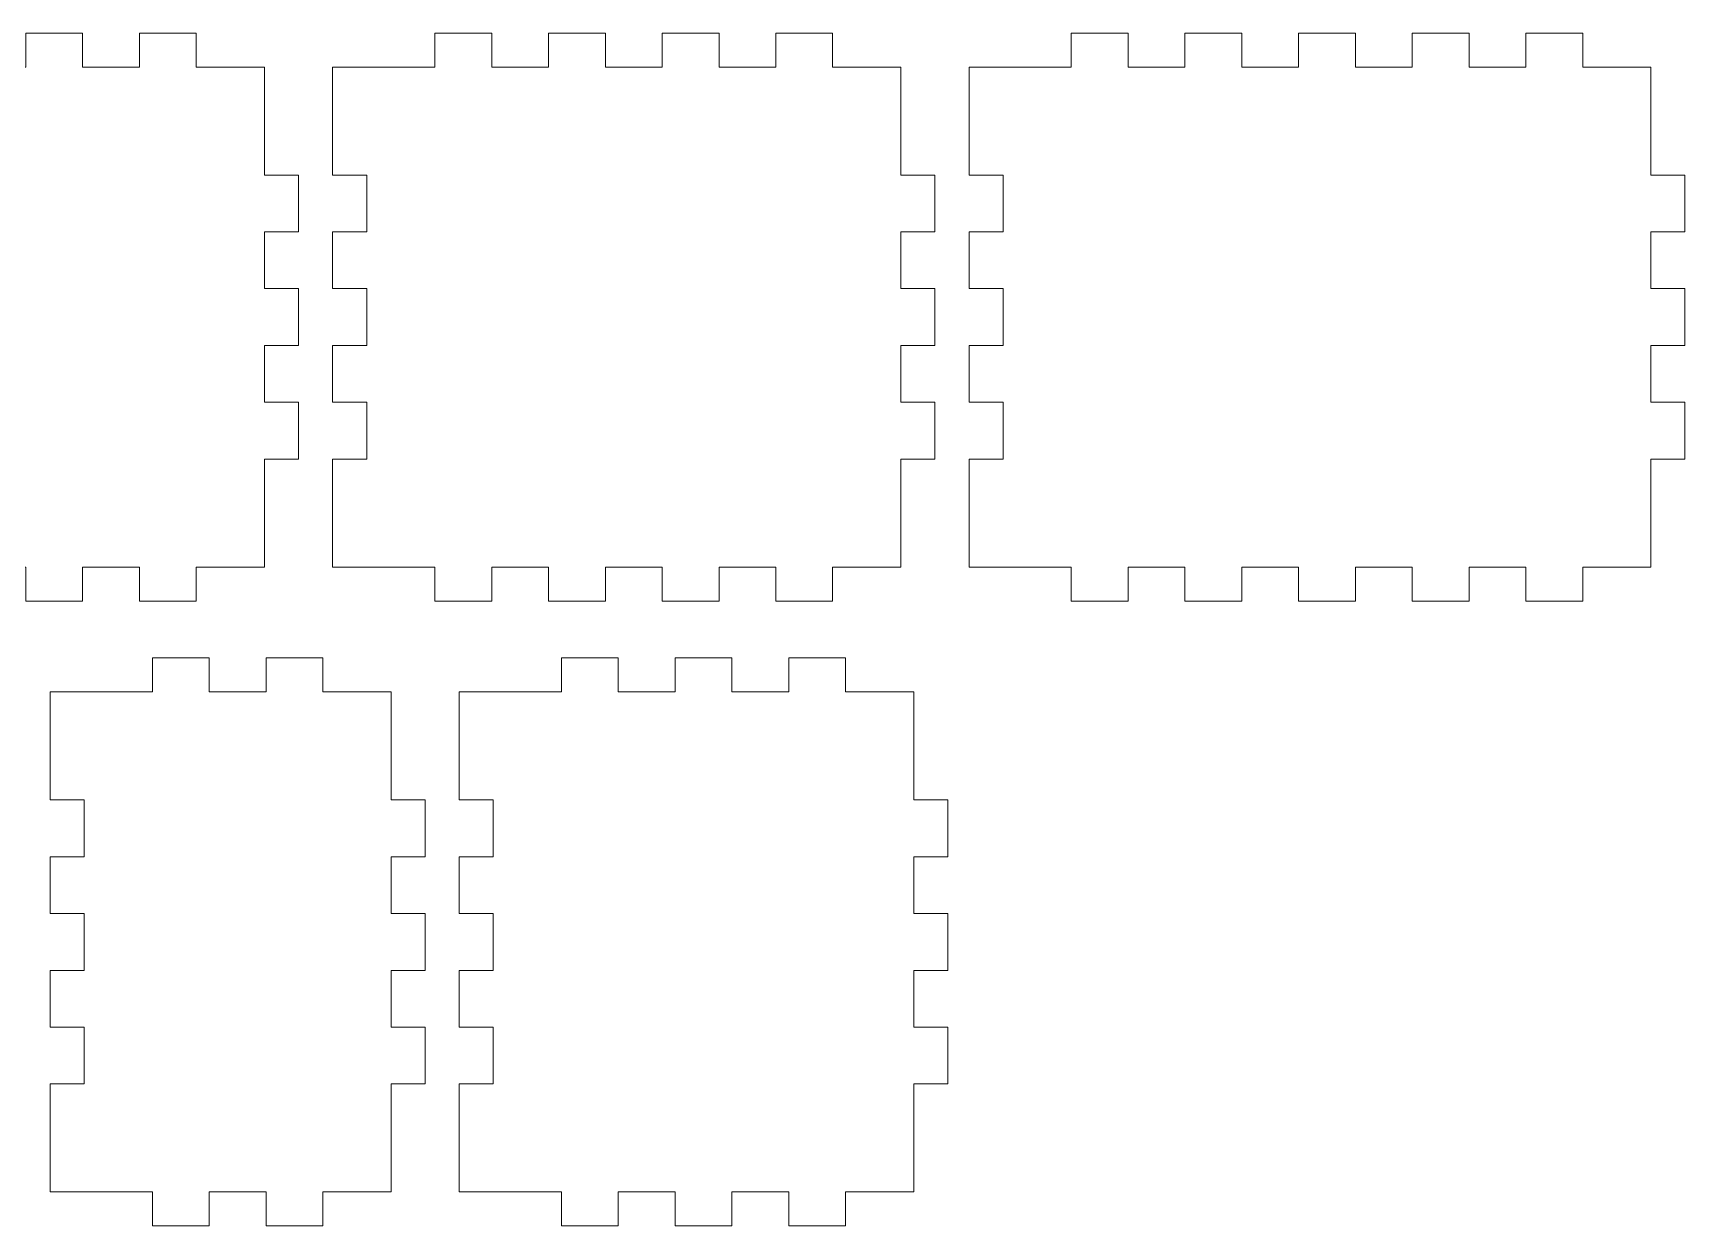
# Model space of a CAD drawing. Header units: centimetres. Extents: x -16 to 372, y -89 to 17.
# Drawn here: x 236.79 to 251.33, y 2.95 to 13.45 of the extents above; entities that cross this region are included whole.
import ezdxf

# ---------------------------------------------------------------- set-up
doc = ezdxf.new("R2010")
doc.units = ezdxf.units.CM
doc.header["$MEASUREMENT"] = 0
doc.layers.add('Capa 1', color=7, linetype='Continuous')

msp = doc.modelspace()

# ---------------------------------------------------------------- linework, layer by layer
at = {"layer": 'Capa 1', "color": 5, "lineweight": 9}
for points, knots in [([(235.83017, 8.74901), (235.83017, 8.74901), (236.48017, 8.74901), (236.48017, 8.74901), (236.48017, 8.74901), (236.48017, 8.74901), (236.73017, 8.74901), (236.73017, 8.74901), (236.73017, 8.74901), (236.73017, 8.74901), (236.73017, 8.44901), (236.73017, 8.44901), (236.73017, 8.44901), (236.73017, 8.44901), (237.23017, 8.44901), (237.23017, 8.44901), (237.23017, 8.44901), (237.23017, 8.44901), (237.23017, 8.74901), (237.23017, 8.74901), (237.23017, 8.74901), (237.23017, 8.74901), (237.48017, 8.74901), (237.48017, 8.74901), (237.48017, 8.74901), (237.48017, 8.74901), (237.73017, 8.74901), (237.73017, 8.74901), (237.73017, 8.74901), (237.73017, 8.74901), (237.73017, 8.44901), (237.73017, 8.44901), (237.73017, 8.44901), (237.73017, 8.44901), (238.23017, 8.44901), (238.23017, 8.44901), (238.23017, 8.44901), (238.23017, 8.44901), (238.23017, 8.74901), (238.23017, 8.74901), (238.23017, 8.74901), (238.23017, 8.74901), (238.48017, 8.74901), (238.48017, 8.74901), (238.48017, 8.74901), (238.48017, 8.74901), (238.83017, 8.74901), (238.83017, 8.74901), (238.83017, 8.74901), (238.83017, 8.74901), (238.83017, 9.44901), (238.83017, 9.44901), (238.83017, 9.44901), (238.83017, 9.44901), (238.83017, 9.69901), (238.83017, 9.69901), (238.83017, 9.69901), (238.83017, 9.69901), (239.13017, 9.69901), (239.13017, 9.69901), (239.13017, 9.69901), (239.13017, 9.69901), (239.13017, 10.19901), (239.13017, 10.19901), (239.13017, 10.19901), (239.13017, 10.19901), (238.83017, 10.19901), (238.83017, 10.19901), (238.83017, 10.19901), (238.83017, 10.19901), (238.83017, 10.44901), (238.83017, 10.44901), (238.83017, 10.44901), (238.83017, 10.44901), (238.83017, 10.69901), (238.83017, 10.69901), (238.83017, 10.69901), (238.83017, 10.69901), (239.13017, 10.69901), (239.13017, 10.69901), (239.13017, 10.69901), (239.13017, 10.69901), (239.13017, 11.19901), (239.13017, 11.19901), (239.13017, 11.19901), (239.13017, 11.19901), (238.83017, 11.19901), (238.83017, 11.19901), (238.83017, 11.19901), (238.83017, 11.19901), (238.83017, 11.44901), (238.83017, 11.44901), (238.83017, 11.44901), (238.83017, 11.44901), (238.83017, 11.69901), (238.83017, 11.69901), (238.83017, 11.69901), (238.83017, 11.69901), (239.13017, 11.69901), (239.13017, 11.69901), (239.13017, 11.69901), (239.13017, 11.69901), (239.13017, 12.19901), (239.13017, 12.19901), (239.13017, 12.19901), (239.13017, 12.19901), (238.83017, 12.19901), (238.83017, 12.19901), (238.83017, 12.19901), (238.83017, 12.19901), (238.83017, 12.44901), (238.83017, 12.44901), (238.83017, 12.44901), (238.83017, 12.44901), (238.83017, 13.14901), (238.83017, 13.14901), (238.83017, 13.14901), (238.83017, 13.14901), (238.48017, 13.14901), (238.48017, 13.14901), (238.48017, 13.14901), (238.48017, 13.14901), (238.23017, 13.14901), (238.23017, 13.14901), (238.23017, 13.14901), (238.23017, 13.14901), (238.23017, 13.44901), (238.23017, 13.44901), (238.23017, 13.44901), (238.23017, 13.44901), (237.73017, 13.44901), (237.73017, 13.44901), (237.73017, 13.44901), (237.73017, 13.44901), (237.73017, 13.14901), (237.73017, 13.14901), (237.73017, 13.14901), (237.73017, 13.14901), (237.48017, 13.14901), (237.48017, 13.14901), (237.48017, 13.14901), (237.48017, 13.14901), (237.23017, 13.14901), (237.23017, 13.14901), (237.23017, 13.14901), (237.23017, 13.14901), (237.23017, 13.44901), (237.23017, 13.44901), (237.23017, 13.44901), (237.23017, 13.44901), (236.73017, 13.44901), (236.73017, 13.44901), (236.73017, 13.44901), (236.73017, 13.44901), (236.73017, 13.14901), (236.73017, 13.14901), (236.73017, 13.14901), (236.73017, 13.14901), (236.48017, 13.14901), (236.48017, 13.14901), (236.48017, 13.14901), (236.48017, 13.14901), (235.83017, 13.14901), (235.83017, 13.14901), (235.83017, 13.14901), (235.83017, 13.14901), (235.83017, 12.44901), (235.83017, 12.44901), (235.83017, 12.44901), (235.83017, 12.44901), (235.83017, 12.19901), (235.83017, 12.19901), (235.83017, 12.19901), (235.83017, 12.19901), (236.13017, 12.19901), (236.13017, 12.19901), (236.13017, 12.19901), (236.13017, 12.19901), (236.13017, 11.69901), (236.13017, 11.69901), (236.13017, 11.69901), (236.13017, 11.69901), (235.83017, 11.69901), (235.83017, 11.69901), (235.83017, 11.69901), (235.83017, 11.69901), (235.83017, 11.44901), (235.83017, 11.44901), (235.83017, 11.44901), (235.83017, 11.44901), (235.83017, 11.19901), (235.83017, 11.19901), (235.83017, 11.19901), (235.83017, 11.19901), (236.13017, 11.19901), (236.13017, 11.19901), (236.13017, 11.19901), (236.13017, 11.19901), (236.13017, 10.69901), (236.13017, 10.69901), (236.13017, 10.69901), (236.13017, 10.69901), (235.83017, 10.69901), (235.83017, 10.69901), (235.83017, 10.69901), (235.83017, 10.69901), (235.83017, 10.44901), (235.83017, 10.44901), (235.83017, 10.44901), (235.83017, 10.44901), (235.83017, 10.19901), (235.83017, 10.19901), (235.83017, 10.19901), (235.83017, 10.19901), (236.13017, 10.19901), (236.13017, 10.19901), (236.13017, 10.19901), (236.13017, 10.19901), (236.13017, 9.69901), (236.13017, 9.69901), (236.13017, 9.69901), (236.13017, 9.69901), (235.83017, 9.69901), (235.83017, 9.69901), (235.83017, 9.69901), (235.83017, 9.69901), (235.83017, 9.44901), (235.83017, 9.44901), (235.83017, 9.44901), (235.83017, 9.44901), (235.83017, 8.74901), (235.83017, 8.74901)], [0, 0, 0, 0, 0.01694915, 0.01694915, 0.01694915, 0.01694915, 0.03389831, 0.03389831, 0.03389831, 0.03389831, 0.05084746, 0.05084746, 0.05084746, 0.05084746, 0.06779661, 0.06779661, 0.06779661, 0.06779661, 0.08474576, 0.08474576, 0.08474576, 0.08474576, 0.10169492, 0.10169492, 0.10169492, 0.10169492, 0.11864407, 0.11864407, 0.11864407, 0.11864407, 0.13559322, 0.13559322, 0.13559322, 0.13559322, 0.15254237, 0.15254237, 0.15254237, 0.15254237, 0.16949153, 0.16949153, 0.16949153, 0.16949153, 0.18644068, 0.18644068, 0.18644068, 0.18644068, 0.20338983, 0.20338983, 0.20338983, 0.20338983, 0.22033898, 0.22033898, 0.22033898, 0.22033898, 0.23728814, 0.23728814, 0.23728814, 0.23728814, 0.25423729, 0.25423729, 0.25423729, 0.25423729, 0.27118644, 0.27118644, 0.27118644, 0.27118644, 0.28813559, 0.28813559, 0.28813559, 0.28813559, 0.30508475, 0.30508475, 0.30508475, 0.30508475, 0.3220339, 0.3220339, 0.3220339, 0.3220339, 0.33898305, 0.33898305, 0.33898305, 0.33898305, 0.3559322, 0.3559322, 0.3559322, 0.3559322, 0.37288136, 0.37288136, 0.37288136, 0.37288136, 0.38983051, 0.38983051, 0.38983051, 0.38983051, 0.40677966, 0.40677966, 0.40677966, 0.40677966, 0.42372881, 0.42372881, 0.42372881, 0.42372881, 0.44067797, 0.44067797, 0.44067797, 0.44067797, 0.45762712, 0.45762712, 0.45762712, 0.45762712, 0.47457627, 0.47457627, 0.47457627, 0.47457627, 0.49152542, 0.49152542, 0.49152542, 0.49152542, 0.50847458, 0.50847458, 0.50847458, 0.50847458, 0.52542373, 0.52542373, 0.52542373, 0.52542373, 0.54237288, 0.54237288, 0.54237288, 0.54237288, 0.55932203, 0.55932203, 0.55932203, 0.55932203, 0.57627119, 0.57627119, 0.57627119, 0.57627119, 0.59322034, 0.59322034, 0.59322034, 0.59322034, 0.61016949, 0.61016949, 0.61016949, 0.61016949, 0.62711864, 0.62711864, 0.62711864, 0.62711864, 0.6440678, 0.6440678, 0.6440678, 0.6440678, 0.66101695, 0.66101695, 0.66101695, 0.66101695, 0.6779661, 0.6779661, 0.6779661, 0.6779661, 0.69491525, 0.69491525, 0.69491525, 0.69491525, 0.71186441, 0.71186441, 0.71186441, 0.71186441, 0.72881356, 0.72881356, 0.72881356, 0.72881356, 0.74576271, 0.74576271, 0.74576271, 0.74576271, 0.76271186, 0.76271186, 0.76271186, 0.76271186, 0.77966102, 0.77966102, 0.77966102, 0.77966102, 0.79661017, 0.79661017, 0.79661017, 0.79661017, 0.81355932, 0.81355932, 0.81355932, 0.81355932, 0.83050847, 0.83050847, 0.83050847, 0.83050847, 0.84745763, 0.84745763, 0.84745763, 0.84745763, 0.86440678, 0.86440678, 0.86440678, 0.86440678, 0.88135593, 0.88135593, 0.88135593, 0.88135593, 0.89830508, 0.89830508, 0.89830508, 0.89830508, 0.91525424, 0.91525424, 0.91525424, 0.91525424, 0.93220339, 0.93220339, 0.93220339, 0.93220339, 0.94915254, 0.94915254, 0.94915254, 0.94915254, 0.96610169, 0.96610169, 0.96610169, 0.96610169, 1, 1, 1, 1]), ([(239.43017, 8.74901), (239.43017, 8.74901), (240.08017, 8.74901), (240.08017, 8.74901), (240.08017, 8.74901), (240.08017, 8.74901), (240.33017, 8.74901), (240.33017, 8.74901), (240.33017, 8.74901), (240.33017, 8.74901), (240.33017, 8.44901), (240.33017, 8.44901), (240.33017, 8.44901), (240.33017, 8.44901), (240.83017, 8.44901), (240.83017, 8.44901), (240.83017, 8.44901), (240.83017, 8.44901), (240.83017, 8.74901), (240.83017, 8.74901), (240.83017, 8.74901), (240.83017, 8.74901), (241.08017, 8.74901), (241.08017, 8.74901), (241.08017, 8.74901), (241.08017, 8.74901), (241.33017, 8.74901), (241.33017, 8.74901), (241.33017, 8.74901), (241.33017, 8.74901), (241.33017, 8.44901), (241.33017, 8.44901), (241.33017, 8.44901), (241.33017, 8.44901), (241.83017, 8.44901), (241.83017, 8.44901), (241.83017, 8.44901), (241.83017, 8.44901), (241.83017, 8.74901), (241.83017, 8.74901), (241.83017, 8.74901), (241.83017, 8.74901), (242.08017, 8.74901), (242.08017, 8.74901), (242.08017, 8.74901), (242.08017, 8.74901), (242.33017, 8.74901), (242.33017, 8.74901), (242.33017, 8.74901), (242.33017, 8.74901), (242.33017, 8.44901), (242.33017, 8.44901), (242.33017, 8.44901), (242.33017, 8.44901), (242.83017, 8.44901), (242.83017, 8.44901), (242.83017, 8.44901), (242.83017, 8.44901), (242.83017, 8.74901), (242.83017, 8.74901), (242.83017, 8.74901), (242.83017, 8.74901), (243.08017, 8.74901), (243.08017, 8.74901), (243.08017, 8.74901), (243.08017, 8.74901), (243.33017, 8.74901), (243.33017, 8.74901), (243.33017, 8.74901), (243.33017, 8.74901), (243.33017, 8.44901), (243.33017, 8.44901), (243.33017, 8.44901), (243.33017, 8.44901), (243.83017, 8.44901), (243.83017, 8.44901), (243.83017, 8.44901), (243.83017, 8.44901), (243.83017, 8.74901), (243.83017, 8.74901), (243.83017, 8.74901), (243.83017, 8.74901), (244.08017, 8.74901), (244.08017, 8.74901), (244.08017, 8.74901), (244.08017, 8.74901), (244.43017, 8.74901), (244.43017, 8.74901), (244.43017, 8.74901), (244.43017, 8.74901), (244.43017, 9.44901), (244.43017, 9.44901), (244.43017, 9.44901), (244.43017, 9.44901), (244.43017, 9.69901), (244.43017, 9.69901), (244.43017, 9.69901), (244.43017, 9.69901), (244.73017, 9.69901), (244.73017, 9.69901), (244.73017, 9.69901), (244.73017, 9.69901), (244.73017, 10.19901), (244.73017, 10.19901), (244.73017, 10.19901), (244.73017, 10.19901), (244.43017, 10.19901), (244.43017, 10.19901), (244.43017, 10.19901), (244.43017, 10.19901), (244.43017, 10.44901), (244.43017, 10.44901), (244.43017, 10.44901), (244.43017, 10.44901), (244.43017, 10.69901), (244.43017, 10.69901), (244.43017, 10.69901), (244.43017, 10.69901), (244.73017, 10.69901), (244.73017, 10.69901), (244.73017, 10.69901), (244.73017, 10.69901), (244.73017, 11.19901), (244.73017, 11.19901), (244.73017, 11.19901), (244.73017, 11.19901), (244.43017, 11.19901), (244.43017, 11.19901), (244.43017, 11.19901), (244.43017, 11.19901), (244.43017, 11.44901), (244.43017, 11.44901), (244.43017, 11.44901), (244.43017, 11.44901), (244.43017, 11.69901), (244.43017, 11.69901), (244.43017, 11.69901), (244.43017, 11.69901), (244.73017, 11.69901), (244.73017, 11.69901), (244.73017, 11.69901), (244.73017, 11.69901), (244.73017, 12.19901), (244.73017, 12.19901), (244.73017, 12.19901), (244.73017, 12.19901), (244.43017, 12.19901), (244.43017, 12.19901), (244.43017, 12.19901), (244.43017, 12.19901), (244.43017, 12.44901), (244.43017, 12.44901), (244.43017, 12.44901), (244.43017, 12.44901), (244.43017, 13.14901), (244.43017, 13.14901), (244.43017, 13.14901), (244.43017, 13.14901), (244.08017, 13.14901), (244.08017, 13.14901), (244.08017, 13.14901), (244.08017, 13.14901), (243.83017, 13.14901), (243.83017, 13.14901), (243.83017, 13.14901), (243.83017, 13.14901), (243.83017, 13.44901), (243.83017, 13.44901), (243.83017, 13.44901), (243.83017, 13.44901), (243.33017, 13.44901), (243.33017, 13.44901), (243.33017, 13.44901), (243.33017, 13.44901), (243.33017, 13.14901), (243.33017, 13.14901), (243.33017, 13.14901), (243.33017, 13.14901), (243.08017, 13.14901), (243.08017, 13.14901), (243.08017, 13.14901), (243.08017, 13.14901), (242.83017, 13.14901), (242.83017, 13.14901), (242.83017, 13.14901), (242.83017, 13.14901), (242.83017, 13.44901), (242.83017, 13.44901), (242.83017, 13.44901), (242.83017, 13.44901), (242.33017, 13.44901), (242.33017, 13.44901), (242.33017, 13.44901), (242.33017, 13.44901), (242.33017, 13.14901), (242.33017, 13.14901), (242.33017, 13.14901), (242.33017, 13.14901), (242.08017, 13.14901), (242.08017, 13.14901), (242.08017, 13.14901), (242.08017, 13.14901), (241.83017, 13.14901), (241.83017, 13.14901), (241.83017, 13.14901), (241.83017, 13.14901), (241.83017, 13.44901), (241.83017, 13.44901), (241.83017, 13.44901), (241.83017, 13.44901), (241.33017, 13.44901), (241.33017, 13.44901), (241.33017, 13.44901), (241.33017, 13.44901), (241.33017, 13.14901), (241.33017, 13.14901), (241.33017, 13.14901), (241.33017, 13.14901), (241.08017, 13.14901), (241.08017, 13.14901), (241.08017, 13.14901), (241.08017, 13.14901), (240.83017, 13.14901), (240.83017, 13.14901), (240.83017, 13.14901), (240.83017, 13.14901), (240.83017, 13.44901), (240.83017, 13.44901), (240.83017, 13.44901), (240.83017, 13.44901), (240.33017, 13.44901), (240.33017, 13.44901), (240.33017, 13.44901), (240.33017, 13.44901), (240.33017, 13.14901), (240.33017, 13.14901), (240.33017, 13.14901), (240.33017, 13.14901), (240.08017, 13.14901), (240.08017, 13.14901), (240.08017, 13.14901), (240.08017, 13.14901), (239.43017, 13.14901), (239.43017, 13.14901), (239.43017, 13.14901), (239.43017, 13.14901), (239.43017, 12.44901), (239.43017, 12.44901), (239.43017, 12.44901), (239.43017, 12.44901), (239.43017, 12.19901), (239.43017, 12.19901), (239.43017, 12.19901), (239.43017, 12.19901), (239.73017, 12.19901), (239.73017, 12.19901), (239.73017, 12.19901), (239.73017, 12.19901), (239.73017, 11.69901), (239.73017, 11.69901), (239.73017, 11.69901), (239.73017, 11.69901), (239.43017, 11.69901), (239.43017, 11.69901), (239.43017, 11.69901), (239.43017, 11.69901), (239.43017, 11.44901), (239.43017, 11.44901), (239.43017, 11.44901), (239.43017, 11.44901), (239.43017, 11.19901), (239.43017, 11.19901), (239.43017, 11.19901), (239.43017, 11.19901), (239.73017, 11.19901), (239.73017, 11.19901), (239.73017, 11.19901), (239.73017, 11.19901), (239.73017, 10.69901), (239.73017, 10.69901), (239.73017, 10.69901), (239.73017, 10.69901), (239.43017, 10.69901), (239.43017, 10.69901), (239.43017, 10.69901), (239.43017, 10.69901), (239.43017, 10.44901), (239.43017, 10.44901), (239.43017, 10.44901), (239.43017, 10.44901), (239.43017, 10.19901), (239.43017, 10.19901), (239.43017, 10.19901), (239.43017, 10.19901), (239.73017, 10.19901), (239.73017, 10.19901), (239.73017, 10.19901), (239.73017, 10.19901), (239.73017, 9.69901), (239.73017, 9.69901), (239.73017, 9.69901), (239.73017, 9.69901), (239.43017, 9.69901), (239.43017, 9.69901), (239.43017, 9.69901), (239.43017, 9.69901), (239.43017, 9.44901), (239.43017, 9.44901), (239.43017, 9.44901), (239.43017, 9.44901), (239.43017, 8.74901), (239.43017, 8.74901)], [0, 0, 0, 0, 0.01265823, 0.01265823, 0.01265823, 0.01265823, 0.02531646, 0.02531646, 0.02531646, 0.02531646, 0.03797468, 0.03797468, 0.03797468, 0.03797468, 0.05063291, 0.05063291, 0.05063291, 0.05063291, 0.06329114, 0.06329114, 0.06329114, 0.06329114, 0.07594937, 0.07594937, 0.07594937, 0.07594937, 0.08860759, 0.08860759, 0.08860759, 0.08860759, 0.10126582, 0.10126582, 0.10126582, 0.10126582, 0.11392405, 0.11392405, 0.11392405, 0.11392405, 0.12658228, 0.12658228, 0.12658228, 0.12658228, 0.13924051, 0.13924051, 0.13924051, 0.13924051, 0.15189873, 0.15189873, 0.15189873, 0.15189873, 0.16455696, 0.16455696, 0.16455696, 0.16455696, 0.17721519, 0.17721519, 0.17721519, 0.17721519, 0.18987342, 0.18987342, 0.18987342, 0.18987342, 0.20253165, 0.20253165, 0.20253165, 0.20253165, 0.21518987, 0.21518987, 0.21518987, 0.21518987, 0.2278481, 0.2278481, 0.2278481, 0.2278481, 0.24050633, 0.24050633, 0.24050633, 0.24050633, 0.25316456, 0.25316456, 0.25316456, 0.25316456, 0.26582278, 0.26582278, 0.26582278, 0.26582278, 0.27848101, 0.27848101, 0.27848101, 0.27848101, 0.29113924, 0.29113924, 0.29113924, 0.29113924, 0.30379747, 0.30379747, 0.30379747, 0.30379747, 0.3164557, 0.3164557, 0.3164557, 0.3164557, 0.32911392, 0.32911392, 0.32911392, 0.32911392, 0.34177215, 0.34177215, 0.34177215, 0.34177215, 0.35443038, 0.35443038, 0.35443038, 0.35443038, 0.36708861, 0.36708861, 0.36708861, 0.36708861, 0.37974684, 0.37974684, 0.37974684, 0.37974684, 0.39240506, 0.39240506, 0.39240506, 0.39240506, 0.40506329, 0.40506329, 0.40506329, 0.40506329, 0.41772152, 0.41772152, 0.41772152, 0.41772152, 0.43037975, 0.43037975, 0.43037975, 0.43037975, 0.44303797, 0.44303797, 0.44303797, 0.44303797, 0.4556962, 0.4556962, 0.4556962, 0.4556962, 0.46835443, 0.46835443, 0.46835443, 0.46835443, 0.48101266, 0.48101266, 0.48101266, 0.48101266, 0.49367089, 0.49367089, 0.49367089, 0.49367089, 0.50632911, 0.50632911, 0.50632911, 0.50632911, 0.51898734, 0.51898734, 0.51898734, 0.51898734, 0.53164557, 0.53164557, 0.53164557, 0.53164557, 0.5443038, 0.5443038, 0.5443038, 0.5443038, 0.55696203, 0.55696203, 0.55696203, 0.55696203, 0.56962025, 0.56962025, 0.56962025, 0.56962025, 0.58227848, 0.58227848, 0.58227848, 0.58227848, 0.59493671, 0.59493671, 0.59493671, 0.59493671, 0.60759494, 0.60759494, 0.60759494, 0.60759494, 0.62025316, 0.62025316, 0.62025316, 0.62025316, 0.63291139, 0.63291139, 0.63291139, 0.63291139, 0.64556962, 0.64556962, 0.64556962, 0.64556962, 0.65822785, 0.65822785, 0.65822785, 0.65822785, 0.67088608, 0.67088608, 0.67088608, 0.67088608, 0.6835443, 0.6835443, 0.6835443, 0.6835443, 0.69620253, 0.69620253, 0.69620253, 0.69620253, 0.70886076, 0.70886076, 0.70886076, 0.70886076, 0.72151899, 0.72151899, 0.72151899, 0.72151899, 0.73417722, 0.73417722, 0.73417722, 0.73417722, 0.74683544, 0.74683544, 0.74683544, 0.74683544, 0.75949367, 0.75949367, 0.75949367, 0.75949367, 0.7721519, 0.7721519, 0.7721519, 0.7721519, 0.78481013, 0.78481013, 0.78481013, 0.78481013, 0.79746835, 0.79746835, 0.79746835, 0.79746835, 0.81012658, 0.81012658, 0.81012658, 0.81012658, 0.82278481, 0.82278481, 0.82278481, 0.82278481, 0.83544304, 0.83544304, 0.83544304, 0.83544304, 0.84810127, 0.84810127, 0.84810127, 0.84810127, 0.86075949, 0.86075949, 0.86075949, 0.86075949, 0.87341772, 0.87341772, 0.87341772, 0.87341772, 0.88607595, 0.88607595, 0.88607595, 0.88607595, 0.89873418, 0.89873418, 0.89873418, 0.89873418, 0.91139241, 0.91139241, 0.91139241, 0.91139241, 0.92405063, 0.92405063, 0.92405063, 0.92405063, 0.93670886, 0.93670886, 0.93670886, 0.93670886, 0.94936709, 0.94936709, 0.94936709, 0.94936709, 0.96202532, 0.96202532, 0.96202532, 0.96202532, 0.97468354, 0.97468354, 0.97468354, 0.97468354, 1, 1, 1, 1]), ([(245.03017, 8.74901), (245.03017, 8.74901), (245.68017, 8.74901), (245.68017, 8.74901), (245.68017, 8.74901), (245.68017, 8.74901), (245.93017, 8.74901), (245.93017, 8.74901), (245.93017, 8.74901), (245.93017, 8.74901), (245.93017, 8.44901), (245.93017, 8.44901), (245.93017, 8.44901), (245.93017, 8.44901), (246.43017, 8.44901), (246.43017, 8.44901), (246.43017, 8.44901), (246.43017, 8.44901), (246.43017, 8.74901), (246.43017, 8.74901), (246.43017, 8.74901), (246.43017, 8.74901), (246.68017, 8.74901), (246.68017, 8.74901), (246.68017, 8.74901), (246.68017, 8.74901), (246.93017, 8.74901), (246.93017, 8.74901), (246.93017, 8.74901), (246.93017, 8.74901), (246.93017, 8.44901), (246.93017, 8.44901), (246.93017, 8.44901), (246.93017, 8.44901), (247.43017, 8.44901), (247.43017, 8.44901), (247.43017, 8.44901), (247.43017, 8.44901), (247.43017, 8.74901), (247.43017, 8.74901), (247.43017, 8.74901), (247.43017, 8.74901), (247.68017, 8.74901), (247.68017, 8.74901), (247.68017, 8.74901), (247.68017, 8.74901), (247.93017, 8.74901), (247.93017, 8.74901), (247.93017, 8.74901), (247.93017, 8.74901), (247.93017, 8.44901), (247.93017, 8.44901), (247.93017, 8.44901), (247.93017, 8.44901), (248.43017, 8.44901), (248.43017, 8.44901), (248.43017, 8.44901), (248.43017, 8.44901), (248.43017, 8.74901), (248.43017, 8.74901), (248.43017, 8.74901), (248.43017, 8.74901), (248.68017, 8.74901), (248.68017, 8.74901), (248.68017, 8.74901), (248.68017, 8.74901), (248.93017, 8.74901), (248.93017, 8.74901), (248.93017, 8.74901), (248.93017, 8.74901), (248.93017, 8.44901), (248.93017, 8.44901), (248.93017, 8.44901), (248.93017, 8.44901), (249.43017, 8.44901), (249.43017, 8.44901), (249.43017, 8.44901), (249.43017, 8.44901), (249.43017, 8.74901), (249.43017, 8.74901), (249.43017, 8.74901), (249.43017, 8.74901), (249.68017, 8.74901), (249.68017, 8.74901), (249.68017, 8.74901), (249.68017, 8.74901), (249.93017, 8.74901), (249.93017, 8.74901), (249.93017, 8.74901), (249.93017, 8.74901), (249.93017, 8.44901), (249.93017, 8.44901), (249.93017, 8.44901), (249.93017, 8.44901), (250.43017, 8.44901), (250.43017, 8.44901), (250.43017, 8.44901), (250.43017, 8.44901), (250.43017, 8.74901), (250.43017, 8.74901), (250.43017, 8.74901), (250.43017, 8.74901), (250.68017, 8.74901), (250.68017, 8.74901), (250.68017, 8.74901), (250.68017, 8.74901), (251.03017, 8.74901), (251.03017, 8.74901), (251.03017, 8.74901), (251.03017, 8.74901), (251.03017, 9.44901), (251.03017, 9.44901), (251.03017, 9.44901), (251.03017, 9.44901), (251.03017, 9.69901), (251.03017, 9.69901), (251.03017, 9.69901), (251.03017, 9.69901), (251.33017, 9.69901), (251.33017, 9.69901), (251.33017, 9.69901), (251.33017, 9.69901), (251.33017, 10.19901), (251.33017, 10.19901), (251.33017, 10.19901), (251.33017, 10.19901), (251.03017, 10.19901), (251.03017, 10.19901), (251.03017, 10.19901), (251.03017, 10.19901), (251.03017, 10.44901), (251.03017, 10.44901), (251.03017, 10.44901), (251.03017, 10.44901), (251.03017, 10.69901), (251.03017, 10.69901), (251.03017, 10.69901), (251.03017, 10.69901), (251.33017, 10.69901), (251.33017, 10.69901), (251.33017, 10.69901), (251.33017, 10.69901), (251.33017, 11.19901), (251.33017, 11.19901), (251.33017, 11.19901), (251.33017, 11.19901), (251.03017, 11.19901), (251.03017, 11.19901), (251.03017, 11.19901), (251.03017, 11.19901), (251.03017, 11.44901), (251.03017, 11.44901), (251.03017, 11.44901), (251.03017, 11.44901), (251.03017, 11.69901), (251.03017, 11.69901), (251.03017, 11.69901), (251.03017, 11.69901), (251.33017, 11.69901), (251.33017, 11.69901), (251.33017, 11.69901), (251.33017, 11.69901), (251.33017, 12.19901), (251.33017, 12.19901), (251.33017, 12.19901), (251.33017, 12.19901), (251.03017, 12.19901), (251.03017, 12.19901), (251.03017, 12.19901), (251.03017, 12.19901), (251.03017, 12.44901), (251.03017, 12.44901), (251.03017, 12.44901), (251.03017, 12.44901), (251.03017, 13.14901), (251.03017, 13.14901), (251.03017, 13.14901), (251.03017, 13.14901), (250.68017, 13.14901), (250.68017, 13.14901), (250.68017, 13.14901), (250.68017, 13.14901), (250.43017, 13.14901), (250.43017, 13.14901), (250.43017, 13.14901), (250.43017, 13.14901), (250.43017, 13.44901), (250.43017, 13.44901), (250.43017, 13.44901), (250.43017, 13.44901), (249.93017, 13.44901), (249.93017, 13.44901), (249.93017, 13.44901), (249.93017, 13.44901), (249.93017, 13.14901), (249.93017, 13.14901), (249.93017, 13.14901), (249.93017, 13.14901), (249.68017, 13.14901), (249.68017, 13.14901), (249.68017, 13.14901), (249.68017, 13.14901), (249.43017, 13.14901), (249.43017, 13.14901), (249.43017, 13.14901), (249.43017, 13.14901), (249.43017, 13.44901), (249.43017, 13.44901), (249.43017, 13.44901), (249.43017, 13.44901), (248.93017, 13.44901), (248.93017, 13.44901), (248.93017, 13.44901), (248.93017, 13.44901), (248.93017, 13.14901), (248.93017, 13.14901), (248.93017, 13.14901), (248.93017, 13.14901), (248.68017, 13.14901), (248.68017, 13.14901), (248.68017, 13.14901), (248.68017, 13.14901), (248.43017, 13.14901), (248.43017, 13.14901), (248.43017, 13.14901), (248.43017, 13.14901), (248.43017, 13.44901), (248.43017, 13.44901), (248.43017, 13.44901), (248.43017, 13.44901), (247.93017, 13.44901), (247.93017, 13.44901), (247.93017, 13.44901), (247.93017, 13.44901), (247.93017, 13.14901), (247.93017, 13.14901), (247.93017, 13.14901), (247.93017, 13.14901), (247.68017, 13.14901), (247.68017, 13.14901), (247.68017, 13.14901), (247.68017, 13.14901), (247.43017, 13.14901), (247.43017, 13.14901), (247.43017, 13.14901), (247.43017, 13.14901), (247.43017, 13.44901), (247.43017, 13.44901), (247.43017, 13.44901), (247.43017, 13.44901), (246.93017, 13.44901), (246.93017, 13.44901), (246.93017, 13.44901), (246.93017, 13.44901), (246.93017, 13.14901), (246.93017, 13.14901), (246.93017, 13.14901), (246.93017, 13.14901), (246.68017, 13.14901), (246.68017, 13.14901), (246.68017, 13.14901), (246.68017, 13.14901), (246.43017, 13.14901), (246.43017, 13.14901), (246.43017, 13.14901), (246.43017, 13.14901), (246.43017, 13.44901), (246.43017, 13.44901), (246.43017, 13.44901), (246.43017, 13.44901), (245.93017, 13.44901), (245.93017, 13.44901), (245.93017, 13.44901), (245.93017, 13.44901), (245.93017, 13.14901), (245.93017, 13.14901), (245.93017, 13.14901), (245.93017, 13.14901), (245.68017, 13.14901), (245.68017, 13.14901), (245.68017, 13.14901), (245.68017, 13.14901), (245.03017, 13.14901), (245.03017, 13.14901), (245.03017, 13.14901), (245.03017, 13.14901), (245.03017, 12.44901), (245.03017, 12.44901), (245.03017, 12.44901), (245.03017, 12.44901), (245.03017, 12.19901), (245.03017, 12.19901), (245.03017, 12.19901), (245.03017, 12.19901), (245.33017, 12.19901), (245.33017, 12.19901), (245.33017, 12.19901), (245.33017, 12.19901), (245.33017, 11.69901), (245.33017, 11.69901), (245.33017, 11.69901), (245.33017, 11.69901), (245.03017, 11.69901), (245.03017, 11.69901), (245.03017, 11.69901), (245.03017, 11.69901), (245.03017, 11.44901), (245.03017, 11.44901), (245.03017, 11.44901), (245.03017, 11.44901), (245.03017, 11.19901), (245.03017, 11.19901), (245.03017, 11.19901), (245.03017, 11.19901), (245.33017, 11.19901), (245.33017, 11.19901), (245.33017, 11.19901), (245.33017, 11.19901), (245.33017, 10.69901), (245.33017, 10.69901), (245.33017, 10.69901), (245.33017, 10.69901), (245.03017, 10.69901), (245.03017, 10.69901), (245.03017, 10.69901), (245.03017, 10.69901), (245.03017, 10.44901), (245.03017, 10.44901), (245.03017, 10.44901), (245.03017, 10.44901), (245.03017, 10.19901), (245.03017, 10.19901), (245.03017, 10.19901), (245.03017, 10.19901), (245.33017, 10.19901), (245.33017, 10.19901), (245.33017, 10.19901), (245.33017, 10.19901), (245.33017, 9.69901), (245.33017, 9.69901), (245.33017, 9.69901), (245.33017, 9.69901), (245.03017, 9.69901), (245.03017, 9.69901), (245.03017, 9.69901), (245.03017, 9.69901), (245.03017, 9.44901), (245.03017, 9.44901), (245.03017, 9.44901), (245.03017, 9.44901), (245.03017, 8.74901), (245.03017, 8.74901)], [0, 0, 0, 0, 0.01123596, 0.01123596, 0.01123596, 0.01123596, 0.02247191, 0.02247191, 0.02247191, 0.02247191, 0.03370787, 0.03370787, 0.03370787, 0.03370787, 0.04494382, 0.04494382, 0.04494382, 0.04494382, 0.05617978, 0.05617978, 0.05617978, 0.05617978, 0.06741573, 0.06741573, 0.06741573, 0.06741573, 0.07865169, 0.07865169, 0.07865169, 0.07865169, 0.08988764, 0.08988764, 0.08988764, 0.08988764, 0.1011236, 0.1011236, 0.1011236, 0.1011236, 0.11235955, 0.11235955, 0.11235955, 0.11235955, 0.12359551, 0.12359551, 0.12359551, 0.12359551, 0.13483146, 0.13483146, 0.13483146, 0.13483146, 0.14606742, 0.14606742, 0.14606742, 0.14606742, 0.15730337, 0.15730337, 0.15730337, 0.15730337, 0.16853933, 0.16853933, 0.16853933, 0.16853933, 0.17977528, 0.17977528, 0.17977528, 0.17977528, 0.19101124, 0.19101124, 0.19101124, 0.19101124, 0.20224719, 0.20224719, 0.20224719, 0.20224719, 0.21348315, 0.21348315, 0.21348315, 0.21348315, 0.2247191, 0.2247191, 0.2247191, 0.2247191, 0.23595506, 0.23595506, 0.23595506, 0.23595506, 0.24719101, 0.24719101, 0.24719101, 0.24719101, 0.25842697, 0.25842697, 0.25842697, 0.25842697, 0.26966292, 0.26966292, 0.26966292, 0.26966292, 0.28089888, 0.28089888, 0.28089888, 0.28089888, 0.29213483, 0.29213483, 0.29213483, 0.29213483, 0.30337079, 0.30337079, 0.30337079, 0.30337079, 0.31460674, 0.31460674, 0.31460674, 0.31460674, 0.3258427, 0.3258427, 0.3258427, 0.3258427, 0.33707865, 0.33707865, 0.33707865, 0.33707865, 0.34831461, 0.34831461, 0.34831461, 0.34831461, 0.35955056, 0.35955056, 0.35955056, 0.35955056, 0.37078652, 0.37078652, 0.37078652, 0.37078652, 0.38202247, 0.38202247, 0.38202247, 0.38202247, 0.39325843, 0.39325843, 0.39325843, 0.39325843, 0.40449438, 0.40449438, 0.40449438, 0.40449438, 0.41573034, 0.41573034, 0.41573034, 0.41573034, 0.42696629, 0.42696629, 0.42696629, 0.42696629, 0.43820225, 0.43820225, 0.43820225, 0.43820225, 0.4494382, 0.4494382, 0.4494382, 0.4494382, 0.46067416, 0.46067416, 0.46067416, 0.46067416, 0.47191011, 0.47191011, 0.47191011, 0.47191011, 0.48314607, 0.48314607, 0.48314607, 0.48314607, 0.49438202, 0.49438202, 0.49438202, 0.49438202, 0.50561798, 0.50561798, 0.50561798, 0.50561798, 0.51685393, 0.51685393, 0.51685393, 0.51685393, 0.52808989, 0.52808989, 0.52808989, 0.52808989, 0.53932584, 0.53932584, 0.53932584, 0.53932584, 0.5505618, 0.5505618, 0.5505618, 0.5505618, 0.56179775, 0.56179775, 0.56179775, 0.56179775, 0.57303371, 0.57303371, 0.57303371, 0.57303371, 0.58426966, 0.58426966, 0.58426966, 0.58426966, 0.59550562, 0.59550562, 0.59550562, 0.59550562, 0.60674157, 0.60674157, 0.60674157, 0.60674157, 0.61797753, 0.61797753, 0.61797753, 0.61797753, 0.62921348, 0.62921348, 0.62921348, 0.62921348, 0.64044944, 0.64044944, 0.64044944, 0.64044944, 0.65168539, 0.65168539, 0.65168539, 0.65168539, 0.66292135, 0.66292135, 0.66292135, 0.66292135, 0.6741573, 0.6741573, 0.6741573, 0.6741573, 0.68539326, 0.68539326, 0.68539326, 0.68539326, 0.69662921, 0.69662921, 0.69662921, 0.69662921, 0.70786517, 0.70786517, 0.70786517, 0.70786517, 0.71910112, 0.71910112, 0.71910112, 0.71910112, 0.73033708, 0.73033708, 0.73033708, 0.73033708, 0.74157303, 0.74157303, 0.74157303, 0.74157303, 0.75280899, 0.75280899, 0.75280899, 0.75280899, 0.76404494, 0.76404494, 0.76404494, 0.76404494, 0.7752809, 0.7752809, 0.7752809, 0.7752809, 0.78651685, 0.78651685, 0.78651685, 0.78651685, 0.79775281, 0.79775281, 0.79775281, 0.79775281, 0.80898876, 0.80898876, 0.80898876, 0.80898876, 0.82022472, 0.82022472, 0.82022472, 0.82022472, 0.83146067, 0.83146067, 0.83146067, 0.83146067, 0.84269663, 0.84269663, 0.84269663, 0.84269663, 0.85393258, 0.85393258, 0.85393258, 0.85393258, 0.86516854, 0.86516854, 0.86516854, 0.86516854, 0.87640449, 0.87640449, 0.87640449, 0.87640449, 0.88764045, 0.88764045, 0.88764045, 0.88764045, 0.8988764, 0.8988764, 0.8988764, 0.8988764, 0.91011236, 0.91011236, 0.91011236, 0.91011236, 0.92134831, 0.92134831, 0.92134831, 0.92134831, 0.93258427, 0.93258427, 0.93258427, 0.93258427, 0.94382022, 0.94382022, 0.94382022, 0.94382022, 0.95505618, 0.95505618, 0.95505618, 0.95505618, 0.96629213, 0.96629213, 0.96629213, 0.96629213, 0.97752809, 0.97752809, 0.97752809, 0.97752809, 1, 1, 1, 1]), ([(236.94388, 3.24901), (236.94388, 3.24901), (237.59388, 3.24901), (237.59388, 3.24901), (237.59388, 3.24901), (237.59388, 3.24901), (237.84388, 3.24901), (237.84388, 3.24901), (237.84388, 3.24901), (237.84388, 3.24901), (237.84388, 2.94901), (237.84388, 2.94901), (237.84388, 2.94901), (237.84388, 2.94901), (238.34388, 2.94901), (238.34388, 2.94901), (238.34388, 2.94901), (238.34388, 2.94901), (238.34388, 3.24901), (238.34388, 3.24901), (238.34388, 3.24901), (238.34388, 3.24901), (238.59388, 3.24901), (238.59388, 3.24901), (238.59388, 3.24901), (238.59388, 3.24901), (238.84388, 3.24901), (238.84388, 3.24901), (238.84388, 3.24901), (238.84388, 3.24901), (238.84388, 2.94901), (238.84388, 2.94901), (238.84388, 2.94901), (238.84388, 2.94901), (239.34388, 2.94901), (239.34388, 2.94901), (239.34388, 2.94901), (239.34388, 2.94901), (239.34388, 3.24901), (239.34388, 3.24901), (239.34388, 3.24901), (239.34388, 3.24901), (239.59388, 3.24901), (239.59388, 3.24901), (239.59388, 3.24901), (239.59388, 3.24901), (239.94388, 3.24901), (239.94388, 3.24901), (239.94388, 3.24901), (239.94388, 3.24901), (239.94388, 3.94901), (239.94388, 3.94901), (239.94388, 3.94901), (239.94388, 3.94901), (239.94388, 4.19901), (239.94388, 4.19901), (239.94388, 4.19901), (239.94388, 4.19901), (240.24388, 4.19901), (240.24388, 4.19901), (240.24388, 4.19901), (240.24388, 4.19901), (240.24388, 4.69901), (240.24388, 4.69901), (240.24388, 4.69901), (240.24388, 4.69901), (239.94388, 4.69901), (239.94388, 4.69901), (239.94388, 4.69901), (239.94388, 4.69901), (239.94388, 4.94901), (239.94388, 4.94901), (239.94388, 4.94901), (239.94388, 4.94901), (239.94388, 5.19901), (239.94388, 5.19901), (239.94388, 5.19901), (239.94388, 5.19901), (240.24388, 5.19901), (240.24388, 5.19901), (240.24388, 5.19901), (240.24388, 5.19901), (240.24388, 5.69901), (240.24388, 5.69901), (240.24388, 5.69901), (240.24388, 5.69901), (239.94388, 5.69901), (239.94388, 5.69901), (239.94388, 5.69901), (239.94388, 5.69901), (239.94388, 5.94901), (239.94388, 5.94901), (239.94388, 5.94901), (239.94388, 5.94901), (239.94388, 6.19901), (239.94388, 6.19901), (239.94388, 6.19901), (239.94388, 6.19901), (240.24388, 6.19901), (240.24388, 6.19901), (240.24388, 6.19901), (240.24388, 6.19901), (240.24388, 6.69901), (240.24388, 6.69901), (240.24388, 6.69901), (240.24388, 6.69901), (239.94388, 6.69901), (239.94388, 6.69901), (239.94388, 6.69901), (239.94388, 6.69901), (239.94388, 6.94901), (239.94388, 6.94901), (239.94388, 6.94901), (239.94388, 6.94901), (239.94388, 7.64901), (239.94388, 7.64901), (239.94388, 7.64901), (239.94388, 7.64901), (239.59388, 7.64901), (239.59388, 7.64901), (239.59388, 7.64901), (239.59388, 7.64901), (239.34388, 7.64901), (239.34388, 7.64901), (239.34388, 7.64901), (239.34388, 7.64901), (239.34388, 7.94901), (239.34388, 7.94901), (239.34388, 7.94901), (239.34388, 7.94901), (238.84388, 7.94901), (238.84388, 7.94901), (238.84388, 7.94901), (238.84388, 7.94901), (238.84388, 7.64901), (238.84388, 7.64901), (238.84388, 7.64901), (238.84388, 7.64901), (238.59388, 7.64901), (238.59388, 7.64901), (238.59388, 7.64901), (238.59388, 7.64901), (238.34388, 7.64901), (238.34388, 7.64901), (238.34388, 7.64901), (238.34388, 7.64901), (238.34388, 7.94901), (238.34388, 7.94901), (238.34388, 7.94901), (238.34388, 7.94901), (237.84388, 7.94901), (237.84388, 7.94901), (237.84388, 7.94901), (237.84388, 7.94901), (237.84388, 7.64901), (237.84388, 7.64901), (237.84388, 7.64901), (237.84388, 7.64901), (237.59388, 7.64901), (237.59388, 7.64901), (237.59388, 7.64901), (237.59388, 7.64901), (236.94388, 7.64901), (236.94388, 7.64901), (236.94388, 7.64901), (236.94388, 7.64901), (236.94388, 6.94901), (236.94388, 6.94901), (236.94388, 6.94901), (236.94388, 6.94901), (236.94388, 6.69901), (236.94388, 6.69901), (236.94388, 6.69901), (236.94388, 6.69901), (237.24388, 6.69901), (237.24388, 6.69901), (237.24388, 6.69901), (237.24388, 6.69901), (237.24388, 6.19901), (237.24388, 6.19901), (237.24388, 6.19901), (237.24388, 6.19901), (236.94388, 6.19901), (236.94388, 6.19901), (236.94388, 6.19901), (236.94388, 6.19901), (236.94388, 5.94901), (236.94388, 5.94901), (236.94388, 5.94901), (236.94388, 5.94901), (236.94388, 5.69901), (236.94388, 5.69901), (236.94388, 5.69901), (236.94388, 5.69901), (237.24388, 5.69901), (237.24388, 5.69901), (237.24388, 5.69901), (237.24388, 5.69901), (237.24388, 5.19901), (237.24388, 5.19901), (237.24388, 5.19901), (237.24388, 5.19901), (236.94388, 5.19901), (236.94388, 5.19901), (236.94388, 5.19901), (236.94388, 5.19901), (236.94388, 4.94901), (236.94388, 4.94901), (236.94388, 4.94901), (236.94388, 4.94901), (236.94388, 4.69901), (236.94388, 4.69901), (236.94388, 4.69901), (236.94388, 4.69901), (237.24388, 4.69901), (237.24388, 4.69901), (237.24388, 4.69901), (237.24388, 4.69901), (237.24388, 4.19901), (237.24388, 4.19901), (237.24388, 4.19901), (237.24388, 4.19901), (236.94388, 4.19901), (236.94388, 4.19901), (236.94388, 4.19901), (236.94388, 4.19901), (236.94388, 3.94901), (236.94388, 3.94901), (236.94388, 3.94901), (236.94388, 3.94901), (236.94388, 3.24901), (236.94388, 3.24901)], [0, 0, 0, 0, 0.01694915, 0.01694915, 0.01694915, 0.01694915, 0.03389831, 0.03389831, 0.03389831, 0.03389831, 0.05084746, 0.05084746, 0.05084746, 0.05084746, 0.06779661, 0.06779661, 0.06779661, 0.06779661, 0.08474576, 0.08474576, 0.08474576, 0.08474576, 0.10169492, 0.10169492, 0.10169492, 0.10169492, 0.11864407, 0.11864407, 0.11864407, 0.11864407, 0.13559322, 0.13559322, 0.13559322, 0.13559322, 0.15254237, 0.15254237, 0.15254237, 0.15254237, 0.16949153, 0.16949153, 0.16949153, 0.16949153, 0.18644068, 0.18644068, 0.18644068, 0.18644068, 0.20338983, 0.20338983, 0.20338983, 0.20338983, 0.22033898, 0.22033898, 0.22033898, 0.22033898, 0.23728814, 0.23728814, 0.23728814, 0.23728814, 0.25423729, 0.25423729, 0.25423729, 0.25423729, 0.27118644, 0.27118644, 0.27118644, 0.27118644, 0.28813559, 0.28813559, 0.28813559, 0.28813559, 0.30508475, 0.30508475, 0.30508475, 0.30508475, 0.3220339, 0.3220339, 0.3220339, 0.3220339, 0.33898305, 0.33898305, 0.33898305, 0.33898305, 0.3559322, 0.3559322, 0.3559322, 0.3559322, 0.37288136, 0.37288136, 0.37288136, 0.37288136, 0.38983051, 0.38983051, 0.38983051, 0.38983051, 0.40677966, 0.40677966, 0.40677966, 0.40677966, 0.42372881, 0.42372881, 0.42372881, 0.42372881, 0.44067797, 0.44067797, 0.44067797, 0.44067797, 0.45762712, 0.45762712, 0.45762712, 0.45762712, 0.47457627, 0.47457627, 0.47457627, 0.47457627, 0.49152542, 0.49152542, 0.49152542, 0.49152542, 0.50847458, 0.50847458, 0.50847458, 0.50847458, 0.52542373, 0.52542373, 0.52542373, 0.52542373, 0.54237288, 0.54237288, 0.54237288, 0.54237288, 0.55932203, 0.55932203, 0.55932203, 0.55932203, 0.57627119, 0.57627119, 0.57627119, 0.57627119, 0.59322034, 0.59322034, 0.59322034, 0.59322034, 0.61016949, 0.61016949, 0.61016949, 0.61016949, 0.62711864, 0.62711864, 0.62711864, 0.62711864, 0.6440678, 0.6440678, 0.6440678, 0.6440678, 0.66101695, 0.66101695, 0.66101695, 0.66101695, 0.6779661, 0.6779661, 0.6779661, 0.6779661, 0.69491525, 0.69491525, 0.69491525, 0.69491525, 0.71186441, 0.71186441, 0.71186441, 0.71186441, 0.72881356, 0.72881356, 0.72881356, 0.72881356, 0.74576271, 0.74576271, 0.74576271, 0.74576271, 0.76271186, 0.76271186, 0.76271186, 0.76271186, 0.77966102, 0.77966102, 0.77966102, 0.77966102, 0.79661017, 0.79661017, 0.79661017, 0.79661017, 0.81355932, 0.81355932, 0.81355932, 0.81355932, 0.83050847, 0.83050847, 0.83050847, 0.83050847, 0.84745763, 0.84745763, 0.84745763, 0.84745763, 0.86440678, 0.86440678, 0.86440678, 0.86440678, 0.88135593, 0.88135593, 0.88135593, 0.88135593, 0.89830508, 0.89830508, 0.89830508, 0.89830508, 0.91525424, 0.91525424, 0.91525424, 0.91525424, 0.93220339, 0.93220339, 0.93220339, 0.93220339, 0.94915254, 0.94915254, 0.94915254, 0.94915254, 0.96610169, 0.96610169, 0.96610169, 0.96610169, 1, 1, 1, 1]), ([(240.54388, 3.24901), (240.54388, 3.24901), (241.19388, 3.24901), (241.19388, 3.24901), (241.19388, 3.24901), (241.19388, 3.24901), (241.44388, 3.24901), (241.44388, 3.24901), (241.44388, 3.24901), (241.44388, 3.24901), (241.44388, 2.94901), (241.44388, 2.94901), (241.44388, 2.94901), (241.44388, 2.94901), (241.94388, 2.94901), (241.94388, 2.94901), (241.94388, 2.94901), (241.94388, 2.94901), (241.94388, 3.24901), (241.94388, 3.24901), (241.94388, 3.24901), (241.94388, 3.24901), (242.19388, 3.24901), (242.19388, 3.24901), (242.19388, 3.24901), (242.19388, 3.24901), (242.44388, 3.24901), (242.44388, 3.24901), (242.44388, 3.24901), (242.44388, 3.24901), (242.44388, 2.94901), (242.44388, 2.94901), (242.44388, 2.94901), (242.44388, 2.94901), (242.94388, 2.94901), (242.94388, 2.94901), (242.94388, 2.94901), (242.94388, 2.94901), (242.94388, 3.24901), (242.94388, 3.24901), (242.94388, 3.24901), (242.94388, 3.24901), (243.19388, 3.24901), (243.19388, 3.24901), (243.19388, 3.24901), (243.19388, 3.24901), (243.44388, 3.24901), (243.44388, 3.24901), (243.44388, 3.24901), (243.44388, 3.24901), (243.44388, 2.94901), (243.44388, 2.94901), (243.44388, 2.94901), (243.44388, 2.94901), (243.94388, 2.94901), (243.94388, 2.94901), (243.94388, 2.94901), (243.94388, 2.94901), (243.94388, 3.24901), (243.94388, 3.24901), (243.94388, 3.24901), (243.94388, 3.24901), (244.19388, 3.24901), (244.19388, 3.24901), (244.19388, 3.24901), (244.19388, 3.24901), (244.54388, 3.24901), (244.54388, 3.24901), (244.54388, 3.24901), (244.54388, 3.24901), (244.54388, 3.94901), (244.54388, 3.94901), (244.54388, 3.94901), (244.54388, 3.94901), (244.54388, 4.19901), (244.54388, 4.19901), (244.54388, 4.19901), (244.54388, 4.19901), (244.84388, 4.19901), (244.84388, 4.19901), (244.84388, 4.19901), (244.84388, 4.19901), (244.84388, 4.69901), (244.84388, 4.69901), (244.84388, 4.69901), (244.84388, 4.69901), (244.54388, 4.69901), (244.54388, 4.69901), (244.54388, 4.69901), (244.54388, 4.69901), (244.54388, 4.94901), (244.54388, 4.94901), (244.54388, 4.94901), (244.54388, 4.94901), (244.54388, 5.19901), (244.54388, 5.19901), (244.54388, 5.19901), (244.54388, 5.19901), (244.84388, 5.19901), (244.84388, 5.19901), (244.84388, 5.19901), (244.84388, 5.19901), (244.84388, 5.69901), (244.84388, 5.69901), (244.84388, 5.69901), (244.84388, 5.69901), (244.54388, 5.69901), (244.54388, 5.69901), (244.54388, 5.69901), (244.54388, 5.69901), (244.54388, 5.94901), (244.54388, 5.94901), (244.54388, 5.94901), (244.54388, 5.94901), (244.54388, 6.19901), (244.54388, 6.19901), (244.54388, 6.19901), (244.54388, 6.19901), (244.84388, 6.19901), (244.84388, 6.19901), (244.84388, 6.19901), (244.84388, 6.19901), (244.84388, 6.69901), (244.84388, 6.69901), (244.84388, 6.69901), (244.84388, 6.69901), (244.54388, 6.69901), (244.54388, 6.69901), (244.54388, 6.69901), (244.54388, 6.69901), (244.54388, 6.94901), (244.54388, 6.94901), (244.54388, 6.94901), (244.54388, 6.94901), (244.54388, 7.64901), (244.54388, 7.64901), (244.54388, 7.64901), (244.54388, 7.64901), (244.19388, 7.64901), (244.19388, 7.64901), (244.19388, 7.64901), (244.19388, 7.64901), (243.94388, 7.64901), (243.94388, 7.64901), (243.94388, 7.64901), (243.94388, 7.64901), (243.94388, 7.94901), (243.94388, 7.94901), (243.94388, 7.94901), (243.94388, 7.94901), (243.44388, 7.94901), (243.44388, 7.94901), (243.44388, 7.94901), (243.44388, 7.94901), (243.44388, 7.64901), (243.44388, 7.64901), (243.44388, 7.64901), (243.44388, 7.64901), (243.19388, 7.64901), (243.19388, 7.64901), (243.19388, 7.64901), (243.19388, 7.64901), (242.94388, 7.64901), (242.94388, 7.64901), (242.94388, 7.64901), (242.94388, 7.64901), (242.94388, 7.94901), (242.94388, 7.94901), (242.94388, 7.94901), (242.94388, 7.94901), (242.44388, 7.94901), (242.44388, 7.94901), (242.44388, 7.94901), (242.44388, 7.94901), (242.44388, 7.64901), (242.44388, 7.64901), (242.44388, 7.64901), (242.44388, 7.64901), (242.19388, 7.64901), (242.19388, 7.64901), (242.19388, 7.64901), (242.19388, 7.64901), (241.94388, 7.64901), (241.94388, 7.64901), (241.94388, 7.64901), (241.94388, 7.64901), (241.94388, 7.94901), (241.94388, 7.94901), (241.94388, 7.94901), (241.94388, 7.94901), (241.44388, 7.94901), (241.44388, 7.94901), (241.44388, 7.94901), (241.44388, 7.94901), (241.44388, 7.64901), (241.44388, 7.64901), (241.44388, 7.64901), (241.44388, 7.64901), (241.19388, 7.64901), (241.19388, 7.64901), (241.19388, 7.64901), (241.19388, 7.64901), (240.54388, 7.64901), (240.54388, 7.64901), (240.54388, 7.64901), (240.54388, 7.64901), (240.54388, 6.94901), (240.54388, 6.94901), (240.54388, 6.94901), (240.54388, 6.94901), (240.54388, 6.69901), (240.54388, 6.69901), (240.54388, 6.69901), (240.54388, 6.69901), (240.84388, 6.69901), (240.84388, 6.69901), (240.84388, 6.69901), (240.84388, 6.69901), (240.84388, 6.19901), (240.84388, 6.19901), (240.84388, 6.19901), (240.84388, 6.19901), (240.54388, 6.19901), (240.54388, 6.19901), (240.54388, 6.19901), (240.54388, 6.19901), (240.54388, 5.94901), (240.54388, 5.94901), (240.54388, 5.94901), (240.54388, 5.94901), (240.54388, 5.69901), (240.54388, 5.69901), (240.54388, 5.69901), (240.54388, 5.69901), (240.84388, 5.69901), (240.84388, 5.69901), (240.84388, 5.69901), (240.84388, 5.69901), (240.84388, 5.19901), (240.84388, 5.19901), (240.84388, 5.19901), (240.84388, 5.19901), (240.54388, 5.19901), (240.54388, 5.19901), (240.54388, 5.19901), (240.54388, 5.19901), (240.54388, 4.94901), (240.54388, 4.94901), (240.54388, 4.94901), (240.54388, 4.94901), (240.54388, 4.69901), (240.54388, 4.69901), (240.54388, 4.69901), (240.54388, 4.69901), (240.84388, 4.69901), (240.84388, 4.69901), (240.84388, 4.69901), (240.84388, 4.69901), (240.84388, 4.19901), (240.84388, 4.19901), (240.84388, 4.19901), (240.84388, 4.19901), (240.54388, 4.19901), (240.54388, 4.19901), (240.54388, 4.19901), (240.54388, 4.19901), (240.54388, 3.94901), (240.54388, 3.94901), (240.54388, 3.94901), (240.54388, 3.94901), (240.54388, 3.24901), (240.54388, 3.24901)], [0, 0, 0, 0, 0.01449275, 0.01449275, 0.01449275, 0.01449275, 0.02898551, 0.02898551, 0.02898551, 0.02898551, 0.04347826, 0.04347826, 0.04347826, 0.04347826, 0.05797101, 0.05797101, 0.05797101, 0.05797101, 0.07246377, 0.07246377, 0.07246377, 0.07246377, 0.08695652, 0.08695652, 0.08695652, 0.08695652, 0.10144928, 0.10144928, 0.10144928, 0.10144928, 0.11594203, 0.11594203, 0.11594203, 0.11594203, 0.13043478, 0.13043478, 0.13043478, 0.13043478, 0.14492754, 0.14492754, 0.14492754, 0.14492754, 0.15942029, 0.15942029, 0.15942029, 0.15942029, 0.17391304, 0.17391304, 0.17391304, 0.17391304, 0.1884058, 0.1884058, 0.1884058, 0.1884058, 0.20289855, 0.20289855, 0.20289855, 0.20289855, 0.2173913, 0.2173913, 0.2173913, 0.2173913, 0.23188406, 0.23188406, 0.23188406, 0.23188406, 0.24637681, 0.24637681, 0.24637681, 0.24637681, 0.26086957, 0.26086957, 0.26086957, 0.26086957, 0.27536232, 0.27536232, 0.27536232, 0.27536232, 0.28985507, 0.28985507, 0.28985507, 0.28985507, 0.30434783, 0.30434783, 0.30434783, 0.30434783, 0.31884058, 0.31884058, 0.31884058, 0.31884058, 0.33333333, 0.33333333, 0.33333333, 0.33333333, 0.34782609, 0.34782609, 0.34782609, 0.34782609, 0.36231884, 0.36231884, 0.36231884, 0.36231884, 0.37681159, 0.37681159, 0.37681159, 0.37681159, 0.39130435, 0.39130435, 0.39130435, 0.39130435, 0.4057971, 0.4057971, 0.4057971, 0.4057971, 0.42028986, 0.42028986, 0.42028986, 0.42028986, 0.43478261, 0.43478261, 0.43478261, 0.43478261, 0.44927536, 0.44927536, 0.44927536, 0.44927536, 0.46376812, 0.46376812, 0.46376812, 0.46376812, 0.47826087, 0.47826087, 0.47826087, 0.47826087, 0.49275362, 0.49275362, 0.49275362, 0.49275362, 0.50724638, 0.50724638, 0.50724638, 0.50724638, 0.52173913, 0.52173913, 0.52173913, 0.52173913, 0.53623188, 0.53623188, 0.53623188, 0.53623188, 0.55072464, 0.55072464, 0.55072464, 0.55072464, 0.56521739, 0.56521739, 0.56521739, 0.56521739, 0.57971014, 0.57971014, 0.57971014, 0.57971014, 0.5942029, 0.5942029, 0.5942029, 0.5942029, 0.60869565, 0.60869565, 0.60869565, 0.60869565, 0.62318841, 0.62318841, 0.62318841, 0.62318841, 0.63768116, 0.63768116, 0.63768116, 0.63768116, 0.65217391, 0.65217391, 0.65217391, 0.65217391, 0.66666667, 0.66666667, 0.66666667, 0.66666667, 0.68115942, 0.68115942, 0.68115942, 0.68115942, 0.69565217, 0.69565217, 0.69565217, 0.69565217, 0.71014493, 0.71014493, 0.71014493, 0.71014493, 0.72463768, 0.72463768, 0.72463768, 0.72463768, 0.73913043, 0.73913043, 0.73913043, 0.73913043, 0.75362319, 0.75362319, 0.75362319, 0.75362319, 0.76811594, 0.76811594, 0.76811594, 0.76811594, 0.7826087, 0.7826087, 0.7826087, 0.7826087, 0.79710145, 0.79710145, 0.79710145, 0.79710145, 0.8115942, 0.8115942, 0.8115942, 0.8115942, 0.82608696, 0.82608696, 0.82608696, 0.82608696, 0.84057971, 0.84057971, 0.84057971, 0.84057971, 0.85507246, 0.85507246, 0.85507246, 0.85507246, 0.86956522, 0.86956522, 0.86956522, 0.86956522, 0.88405797, 0.88405797, 0.88405797, 0.88405797, 0.89855072, 0.89855072, 0.89855072, 0.89855072, 0.91304348, 0.91304348, 0.91304348, 0.91304348, 0.92753623, 0.92753623, 0.92753623, 0.92753623, 0.94202899, 0.94202899, 0.94202899, 0.94202899, 0.95652174, 0.95652174, 0.95652174, 0.95652174, 0.97101449, 0.97101449, 0.97101449, 0.97101449, 1, 1, 1, 1])]:
    msp.add_open_spline(points, degree=3, knots=knots, dxfattribs=at)

doc.saveas('drawing.dxf')
